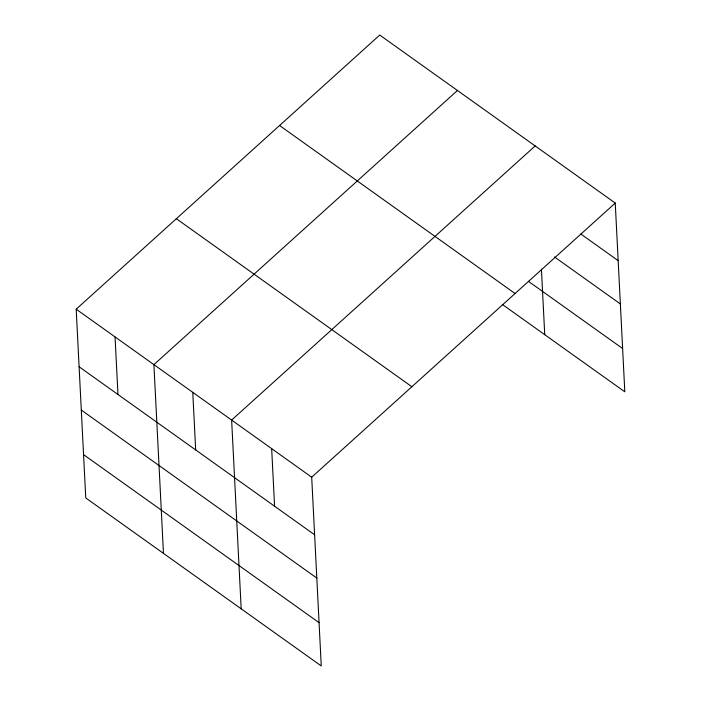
<?xml version="1.0" encoding="UTF-8"?>
<svg xmlns="http://www.w3.org/2000/svg" width="701" height="701" viewBox="0 0 701 701"><rect width="100%" height="100%" fill="white"/><g stroke="black" fill="none" stroke-linecap="round" stroke-linejoin="round"><path stroke-width="1.05" d="M615.25 203.062L311.7 477.197L321.26 665.95L85.75 497.938L76.19 309.185L379.74 35.05L615.25 203.062L624.81 391.815L502.345 304.444M457.455 90.49L153.905 364.634L163.473 553.378M535.178 145.939L231.628 420.074L241.188 608.827M580.796 233.994L618.168 260.649M554.517 256.96L620.359 303.936M528.414 281.32L622.619 348.528M279.568 125.514L515.077 293.526M176.363 218.721L411.873 386.733M76.19 309.185L311.7 477.197M79.108 366.772L314.618 534.784M81.298 410.059L316.808 578.071M83.559 454.651L319.069 622.663M541.417 269.105L544.738 334.684M271.664 448.64L274.582 506.227M192.766 392.358L195.684 449.937M115.052 336.909L117.97 394.497"/></g></svg>
